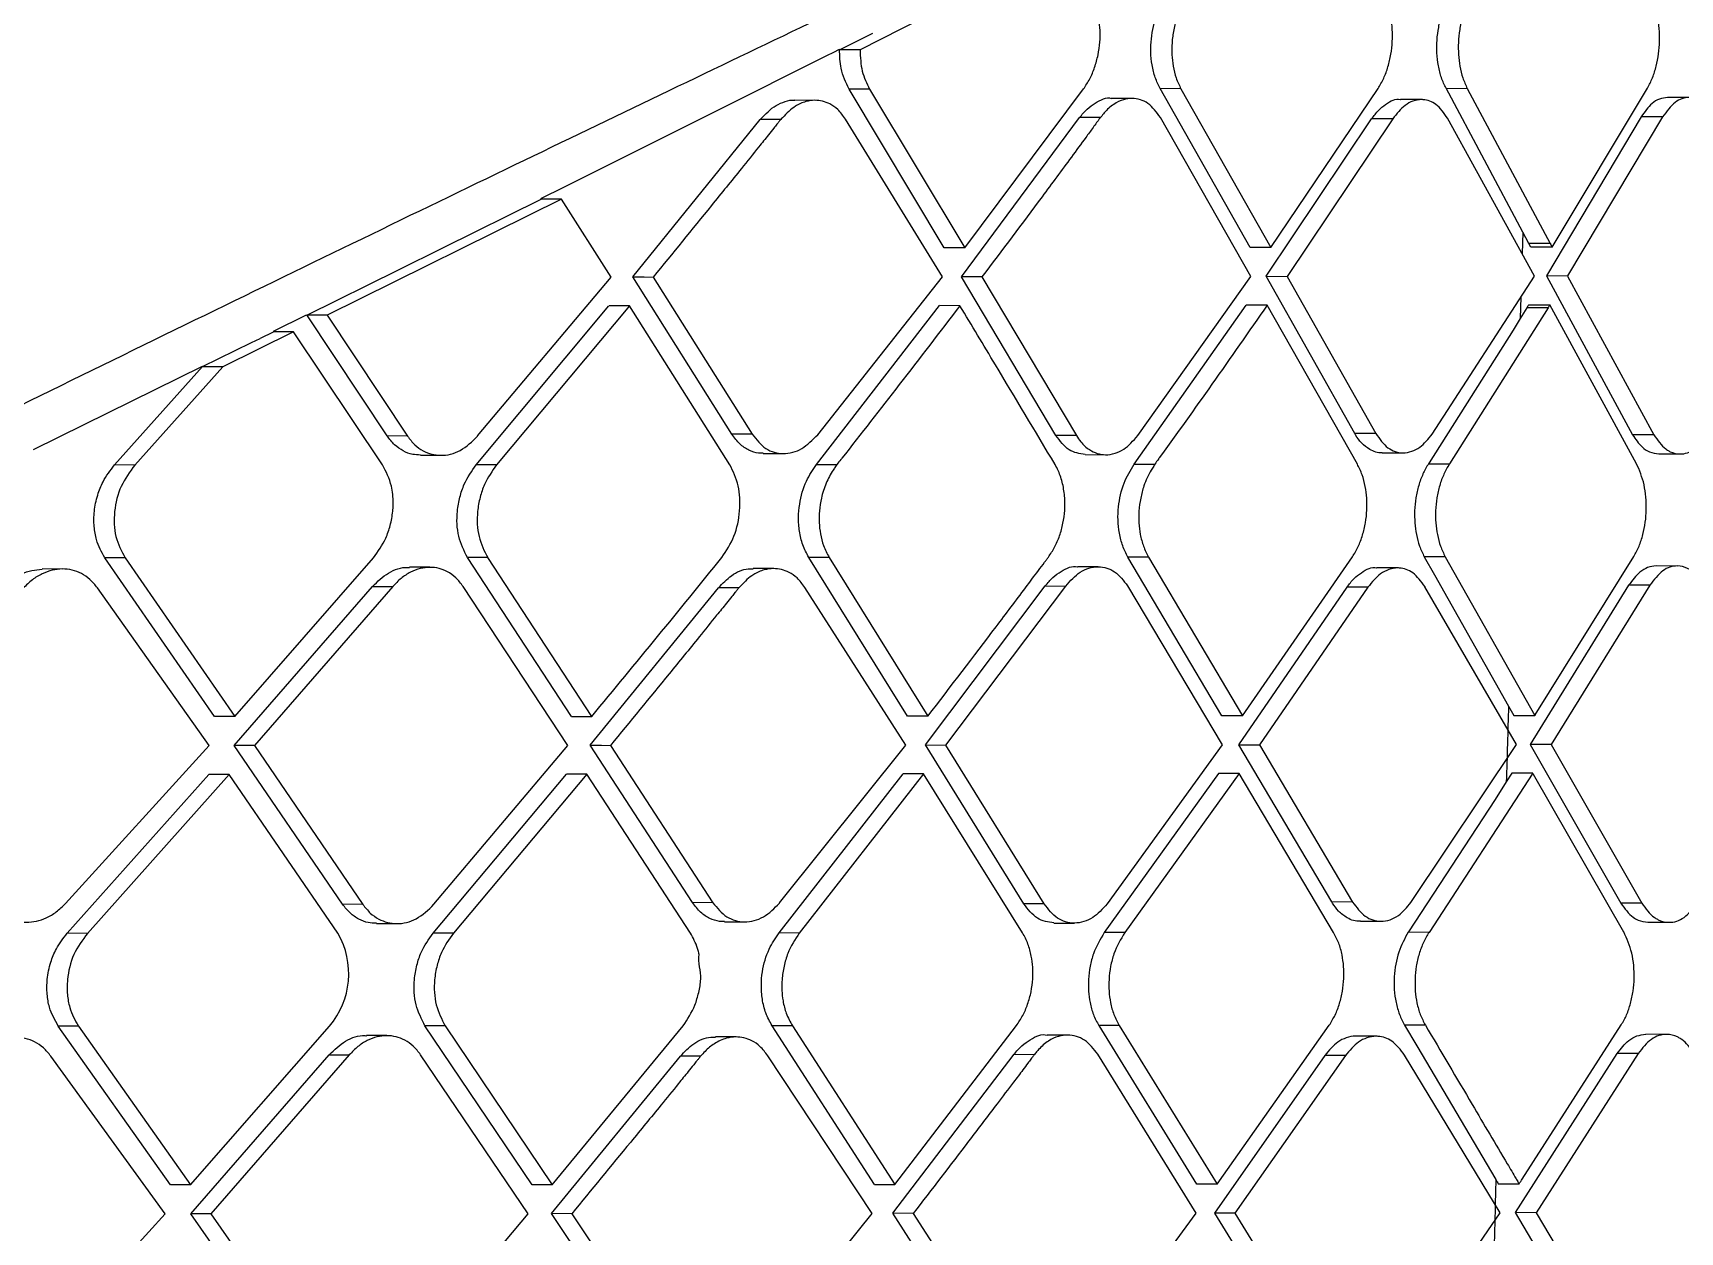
# Model space of a CAD drawing. Extents: x 525 to 609, y 649 to 778.
# Drawn here: x 536.858 to 538.113, y 721.692 to 722.606 of the extents above; entities that cross this region are included whole.
import ezdxf

# ---------------------------------------------------------------- set-up
doc = ezdxf.new("R2010")
doc.units = 0
doc.header["$MEASUREMENT"] = 0
doc.layers.add('1', color=4, linetype='Continuous')

# ---------------------------------------------------------------- blocks, each defined once
blk = doc.blocks.new('JETSETTER')
at = {"layer": '1', "color": 3, "linetype": 'Continuous', "lineweight": 25}
for p, q in [((12.5155, 53.5473), (12.3611, 53.4688)), ((12.3455, 53.4689), (12.3707, 53.4816)), ((12.2513, 53.422), (12.3358, 53.4645)), ((12.3358, 53.4645), (12.3411, 53.4671)), ((12.3411, 53.4671), (12.3454, 53.4693)), ((12.3611, 53.4688), (12.3455, 53.4688)), ((12.4252, 53.3179), (12.3527, 53.4389)), ((12.3683, 53.4389), (12.3527, 53.4389)), ((12.3683, 53.4389), (12.4408, 53.3178)), ((12.4408, 53.3178), (12.5314, 53.439)), ((12.6582, 53.3182), (12.5898, 53.4392)), ((12.6056, 53.4391), (12.5898, 53.4392)), ((12.6056, 53.4391), (12.674, 53.3181)), ((12.674, 53.3181), (12.7558, 53.4393)), ((12.8662, 53.3298), (12.8076, 53.4395)), ((12.8076, 53.4395), (12.8237, 53.4394)), ((12.8237, 53.4394), (12.8869, 53.3212)), ((12.8884, 53.3184), (12.9611, 53.4397)), ((12.3269, 53.4303), (12.3113, 53.4304)), ((12.5683, 53.4317), (12.5525, 53.4318)), ((12.789, 53.4309), (12.7729, 53.4309)), ((12.9928, 53.4324), (12.9764, 53.4324)), ((12.1358, 53.3643), (12.2513, 53.4221)), ((12.1879, 53.2957), (12.285, 53.4157)), ((12.3006, 53.4157), (12.285, 53.4157)), ((12.424, 53.2958), (12.3499, 53.416)), ((12.4383, 53.2959), (12.5283, 53.4171)), ((12.5441, 53.4171), (12.5283, 53.4171)), ((12.6588, 53.2961), (12.5899, 53.4171)), ((12.6706, 53.2962), (12.7509, 53.4162)), ((12.767, 53.4162), (12.6865, 53.2961)), ((12.767, 53.4162), (12.7509, 53.4162)), ((12.8749, 53.2964), (12.8088, 53.4166)), ((12.9563, 53.4178), (12.884, 53.2965)), ((12.9726, 53.4177), (12.9002, 53.2965)), ((12.9726, 53.4177), (12.9563, 53.4178)), ((12.1179, 53.3554), (12.1358, 53.3644)), ((12.1335, 53.355), (11.9551, 53.2666)), ((12.0431, 53.3178), (12.118, 53.355)), ((12.1335, 53.355), (12.118, 53.3551)), ((12.1714, 53.2956), (12.1335, 53.355)), ((12.8662, 53.3298), (12.8656, 53.3133)), ((12.8707, 53.3212), (12.8662, 53.3298)), ((12.0093, 53.3011), (12.0431, 53.3178)), ((12.4408, 53.3178), (12.4252, 53.3179)), ((12.674, 53.3181), (12.6582, 53.3182)), ((12.8869, 53.3212), (12.8707, 53.3212)), ((12.8722, 53.3185), (12.8707, 53.3212)), ((11.9396, 53.2666), (12.0093, 53.3011)), ((12.0697, 53.1745), (12.1714, 53.2956)), ((12.2634, 53.1758), (12.1879, 53.2957)), ((12.2035, 53.2956), (12.2789, 53.1758)), ((12.3288, 53.1755), (12.424, 53.2958)), ((12.5103, 53.1749), (12.4383, 53.2959)), ((12.454, 53.2958), (12.4383, 53.2959)), ((12.454, 53.2958), (12.526, 53.1748)), ((12.5727, 53.1749), (12.6588, 53.2961)), ((12.7381, 53.1763), (12.6706, 53.2962)), ((12.6706, 53.2962), (12.6865, 53.2961)), ((12.6865, 53.2961), (12.7541, 53.1763)), ((12.797, 53.176), (12.8749, 53.2964)), ((12.884, 53.2965), (12.9497, 53.1755)), ((12.9002, 53.2964), (12.884, 53.2965)), ((12.9002, 53.2964), (12.9659, 53.1754)), ((12.8646, 53.2805), (12.8641, 53.264)), ((12.8706, 53.2745), (12.8867, 53.2744)), ((12.9527, 53.1534), (12.8867, 53.2744)), ((11.9141, 53.2544), (11.9394, 53.2669)), ((12.0008, 53.1745), (11.9395, 53.2668)), ((11.9551, 53.2666), (11.9397, 53.2666)), ((11.9551, 53.2666), (12.0163, 53.1744)), ((12.0687, 53.1525), (12.1698, 53.2737)), ((12.1853, 53.2736), (12.0841, 53.1525)), ((12.1853, 53.2736), (12.1699, 53.2737)), ((12.2619, 53.1526), (12.1853, 53.2736)), ((12.3279, 53.1527), (12.4216, 53.2739)), ((12.4372, 53.2738), (12.4216, 53.2739)), ((12.5699, 53.1529), (12.6554, 53.2742)), ((12.6713, 53.2741), (12.6554, 53.2742)), ((12.74, 53.1531), (12.6713, 53.2741)), ((12.8853, 53.2721), (12.8101, 53.1532)), ((12.8641, 53.264), (12.8586, 53.2551)), ((12.8691, 53.2722), (12.8641, 53.264)), ((12.8853, 53.2721), (12.8691, 53.2722)), ((11.9295, 53.254), (11.8755, 53.2273)), ((11.9042, 53.2491), (11.9141, 53.254)), ((11.9295, 53.254), (11.9141, 53.254)), ((11.9973, 53.1524), (11.9295, 53.2539)), ((12.8586, 53.2551), (12.7947, 53.1541)), ((11.8602, 53.2274), (11.8973, 53.2457)), ((11.8973, 53.2457), (11.9039, 53.2489)), ((11.7699, 53.1832), (11.8601, 53.2278)), ((11.793, 53.1524), (11.8602, 53.2275)), ((11.8755, 53.2273), (11.8085, 53.1523)), ((11.8755, 53.2273), (11.8601, 53.2273)), ((11.7312, 53.1641), (11.7699, 53.1833)), ((12.0163, 53.1744), (12.0008, 53.1745)), ((12.2789, 53.1758), (12.2634, 53.1758)), ((12.526, 53.1748), (12.5103, 53.1749)), ((12.7541, 53.1763), (12.7381, 53.1763)), ((12.9659, 53.1754), (12.9497, 53.1755)), ((12.759, 53.1617), (12.7749, 53.1617)), ((11.8085, 53.1523), (11.793, 53.1524)), ((12.0262, 53.1598), (12.0415, 53.1598)), ((12.0841, 53.1525), (12.0687, 53.1525)), ((12.2873, 53.1612), (12.3027, 53.1611)), ((12.3279, 53.1527), (12.3434, 53.1527)), ((12.5326, 53.1603), (12.5483, 53.1602)), ((12.5699, 53.1529), (12.5856, 53.1529)), ((12.7947, 53.1541), (12.7941, 53.1532)), ((12.7941, 53.1532), (12.8101, 53.1532)), ((12.9696, 53.1609), (12.9858, 53.1608)), ((11.8691, 52.9606), (11.7857, 53.0817)), ((11.8011, 53.0816), (11.7857, 53.0817)), ((11.8011, 53.0816), (11.8846, 52.9606)), ((11.8846, 52.9606), (11.9903, 53.0817)), ((12.0334, 53.0744), (12.0179, 53.0744)), ((12.1412, 52.9608), (12.0619, 53.0818)), ((12.0774, 53.0818), (12.0619, 53.0818)), ((12.1566, 52.9607), (12.0774, 53.0818)), ((12.2954, 53.0734), (12.2797, 53.0735)), ((12.3973, 52.961), (12.322, 53.082)), ((12.3375, 53.082), (12.322, 53.082)), ((12.3375, 53.082), (12.4128, 52.9609)), ((12.5425, 53.0748), (12.5269, 53.0748)), ((12.6368, 52.9612), (12.5652, 53.0822)), ((12.5809, 53.0822), (12.5652, 53.0822)), ((12.5809, 53.0822), (12.6525, 52.9612)), ((12.6525, 52.9612), (12.7362, 53.0824)), ((12.7708, 53.0739), (12.7549, 53.074)), ((12.791, 53.0825), (12.7987, 53.0688)), ((12.8069, 53.0825), (12.791, 53.0825)), ((12.8069, 53.0825), (12.8752, 52.9615)), ((12.8755, 52.9619), (12.9506, 53.0827)), ((12.9839, 53.0754), (12.9677, 53.0755)), ((11.7535, 53.0731), (11.738, 53.0732)), ((12.7987, 53.0688), (12.8552, 52.9687)), ((11.8651, 52.9386), (11.78, 53.0588)), ((11.8842, 52.9386), (11.9896, 53.0598)), ((12.005, 53.0597), (11.8997, 52.9386)), ((11.9896, 53.0598), (12.005, 53.0597)), ((12.1384, 52.9387), (12.0587, 53.0598)), ((12.1555, 52.9388), (12.2532, 53.0588)), ((12.2687, 53.0588), (12.2532, 53.0588)), ((12.3959, 52.9389), (12.319, 53.0591)), ((12.4109, 52.939), (12.5022, 53.0602)), ((12.4265, 52.9389), (12.5178, 53.0601)), ((12.5021, 53.0602), (12.5177, 53.0601)), ((12.5649, 53.0602), (12.637, 52.9392)), ((12.6498, 52.9392), (12.7322, 53.0593)), ((12.748, 53.0593), (12.6655, 52.9392)), ((12.748, 53.0593), (12.7322, 53.0593)), ((12.8612, 52.9394), (12.7915, 53.0596)), ((12.9467, 53.0608), (12.8716, 52.9395)), ((12.9629, 53.0607), (12.8876, 52.9395)), ((12.9629, 53.0607), (12.9467, 53.0608)), ((11.8846, 52.9606), (11.8691, 52.9606)), ((12.1412, 52.9608), (12.1567, 52.9607)), ((12.6525, 52.9612), (12.6368, 52.9612)), ((12.8552, 52.9687), (12.8592, 52.9615)), ((12.8592, 52.9615), (12.8752, 52.9615)), ((11.7557, 52.8183), (11.8651, 52.9386)), ((11.9668, 52.8176), (11.8842, 52.9386)), ((11.8997, 52.9386), (11.8842, 52.9386)), ((11.8997, 52.9386), (11.9823, 52.8175)), ((12.0364, 52.8176), (12.1384, 52.9387)), ((12.2334, 52.8189), (12.1555, 52.9388)), ((12.171, 52.9387), (12.2489, 52.8188)), ((12.2997, 52.8186), (12.3959, 52.9389)), ((12.4858, 52.8179), (12.4109, 52.939)), ((12.4109, 52.939), (12.4265, 52.9389)), ((12.5014, 52.8179), (12.4265, 52.9389)), ((12.637, 52.9392), (12.5493, 52.8179)), ((12.7206, 52.8194), (12.6498, 52.9392)), ((12.6498, 52.9392), (12.6655, 52.9392)), ((12.6655, 52.9392), (12.7363, 52.8193)), ((12.7808, 52.819), (12.8612, 52.9394)), ((12.8716, 52.9395), (12.9407, 52.8185)), ((12.8876, 52.9395), (12.8717, 52.9395)), ((12.8876, 52.9395), (12.9567, 52.8185)), ((11.757, 52.7955), (11.8648, 52.9166)), ((11.8803, 52.9166), (11.7724, 52.7954)), ((11.8803, 52.9166), (11.8648, 52.9166)), ((11.9633, 52.7955), (11.8803, 52.9166)), ((12.0358, 52.7956), (12.1373, 52.9168)), ((12.1528, 52.9167), (12.0512, 52.7956)), ((12.1528, 52.9167), (12.1374, 52.9168)), ((12.2318, 52.7957), (12.1528, 52.9167)), ((12.2994, 52.7958), (12.394, 52.917)), ((12.4095, 52.9169), (12.3148, 52.7957)), ((12.4095, 52.9169), (12.394, 52.917)), ((12.4848, 52.7959), (12.4095, 52.9169)), ((12.6343, 52.9172), (12.5472, 52.796)), ((12.65, 52.9172), (12.5628, 52.796)), ((12.65, 52.9172), (12.6343, 52.9172)), ((12.7219, 52.7961), (12.65, 52.9172)), ((12.8737, 52.9175), (12.7946, 52.7962)), ((12.8535, 52.911), (12.8449, 52.8974)), ((12.8577, 52.9175), (12.8535, 52.911)), ((12.8737, 52.9175), (12.8577, 52.9175)), ((12.943, 52.7964), (12.8742, 52.9166)), ((12.8449, 52.8974), (12.779, 52.7965)), ((11.9822, 52.8175), (11.9668, 52.8176)), ((12.2489, 52.8188), (12.2334, 52.8189)), ((12.5014, 52.8179), (12.4858, 52.8179)), ((12.7363, 52.8193), (12.7206, 52.8194)), ((12.9567, 52.8185), (12.9407, 52.8185)), ((11.9926, 52.8029), (12.008, 52.8029)), ((12.2579, 52.8043), (12.2732, 52.8042)), ((12.5088, 52.8033), (12.5244, 52.8033)), ((12.7423, 52.8048), (12.758, 52.8047)), ((12.9614, 52.8039), (12.9775, 52.8039)), ((11.7724, 52.7954), (11.757, 52.7955)), ((12.0512, 52.7956), (12.0358, 52.7956)), ((12.3148, 52.7957), (12.2994, 52.7958)), ((12.5628, 52.796), (12.5472, 52.796)), ((12.7946, 52.7962), (12.7788, 52.7963)), ((11.8356, 52.6037), (11.7502, 52.7248)), ((11.7656, 52.7247), (11.7502, 52.7248)), ((11.7656, 52.7247), (11.851, 52.6037)), ((11.851, 52.6037), (11.9569, 52.7248)), ((12.1112, 52.6039), (12.0296, 52.7249)), ((12.045, 52.7249), (12.0297, 52.7249)), ((12.045, 52.7249), (12.1266, 52.6038)), ((12.1266, 52.6038), (12.2262, 52.725)), ((12.372, 52.604), (12.294, 52.7251)), ((12.3095, 52.725), (12.2941, 52.7251)), ((12.3095, 52.725), (12.3875, 52.604)), ((12.3875, 52.604), (12.4802, 52.7252)), ((12.543, 52.7253), (12.6175, 52.6043)), ((12.5585, 52.7253), (12.543, 52.7253)), ((12.5585, 52.7253), (12.6332, 52.6042)), ((12.6332, 52.6042), (12.7186, 52.7254)), ((12.7759, 52.7256), (12.7853, 52.7098)), ((12.7918, 52.7255), (12.776, 52.7256)), ((12.8655, 52.608), (12.9411, 52.7257)), ((12.0006, 52.7175), (11.9851, 52.7175)), ((12.2666, 52.7165), (12.251, 52.7165)), ((12.5192, 52.7179), (12.5037, 52.7179)), ((12.7543, 52.717), (12.7386, 52.717)), ((12.7853, 52.7098), (12.8455, 52.6078)), ((12.9757, 52.7184), (12.9598, 52.7185)), ((11.8316, 52.5817), (11.7445, 52.7019)), ((11.8511, 52.5817), (11.9565, 52.7029)), ((11.9719, 52.7028), (11.8665, 52.5817)), ((11.9565, 52.7029), (11.9719, 52.7028)), ((12.1083, 52.5818), (12.0263, 52.7029)), ((12.126, 52.5819), (12.2242, 52.7019)), ((12.2396, 52.7018), (12.2242, 52.7019)), ((12.3703, 52.582), (12.2908, 52.7022)), ((12.3861, 52.5821), (12.4784, 52.7033)), ((12.4784, 52.7033), (12.494, 52.7032)), ((12.6173, 52.5822), (12.5423, 52.7033)), ((12.7152, 52.7024), (12.6311, 52.5823)), ((12.7309, 52.7023), (12.6467, 52.5822)), ((12.7309, 52.7023), (12.7152, 52.7024)), ((12.8488, 52.5825), (12.776, 52.7027)), ((12.8604, 52.5826), (12.938, 52.7038)), ((12.9539, 52.7038), (12.8763, 52.5825)), ((12.9539, 52.7038), (12.938, 52.7038)), ((11.851, 52.6037), (11.8356, 52.6037)), ((12.1266, 52.6038), (12.1112, 52.6039)), ((12.372, 52.604), (12.3875, 52.604)), ((12.6332, 52.6042), (12.6176, 52.6043)), ((12.8474, 52.6045), (12.8633, 52.6045)), ((11.7223, 52.4614), (11.8316, 52.5817)), ((11.9358, 52.4607), (11.8511, 52.5817)), ((11.8665, 52.5817), (11.8511, 52.5817)), ((11.8665, 52.5817), (11.9512, 52.4606)), ((12.0061, 52.4606), (12.1083, 52.5818)), ((12.2063, 52.462), (12.126, 52.5819)), ((12.1414, 52.5818), (12.126, 52.5819)), ((12.1414, 52.5818), (12.2217, 52.4619)), ((12.2734, 52.4616), (12.3703, 52.582)), ((12.4637, 52.461), (12.3861, 52.5821)), ((12.4016, 52.582), (12.3861, 52.5821)), ((12.4016, 52.582), (12.4792, 52.461)), ((12.5283, 52.461), (12.6173, 52.5822)), ((12.6311, 52.5823), (12.7048, 52.4624)), ((12.6467, 52.5822), (12.6311, 52.5823)), ((12.6467, 52.5822), (12.7205, 52.4624)), ((12.7664, 52.4621), (12.8488, 52.5825)), ((12.9325, 52.4615), (12.8604, 52.5826)), ((12.8763, 52.5825), (12.8605, 52.5826)), ((12.8763, 52.5825), (12.9484, 52.4615))]:
    blk.add_line(p, q, dxfattribs=at)
at = {"layer": '1', "color": 3, "linetype": 'Continuous', "lineweight": 25, "flags": 128}
for points in [[(12.8884, 53.3184), (12.8793, 53.3185), (12.8722, 53.3185)], [(12.188, 53.2957), (12.1966, 53.2957), (12.2035, 53.2956)], [(12.4128, 52.9609), (12.4041, 52.9609), (12.3973, 52.961)], [(12.1556, 52.9388), (12.1642, 52.9388), (12.171, 52.9387)]]:
    blk.add_lwpolyline(points, dxfattribs=at)
at = {"layer": '1', "color": 3, "linetype": 'Continuous', "lineweight": 25}
blk.add_arc((11.9098, 52.7647), 0.0617, 319.6892, 29.9696, dxfattribs=at)
for points, knots in [([(8.7458, 53.0655), (8.8804, 53.1148), (9.1501, 53.2135), (9.5558, 53.3555), (9.961, 53.4937), (10.3643, 53.6261), (10.7637, 53.7527), (11.1235, 53.8628), (11.4397, 53.9574), (11.7112, 54.0375), (11.9648, 54.1112), (12.1954, 54.1792), (12.4028, 54.2397), (12.5877, 54.2928), (12.7543, 54.3394), (12.8525, 54.3665), (12.9016, 54.3801)], [0, 0, 0, 0, 0.082589, 0.165416, 0.24837, 0.331192, 0.414034, 0.497446, 0.56062, 0.623394, 0.686188, 0.749611, 0.812567, 0.875073, 0.937549, 1, 1, 1, 1]), ([(8.757, 53.0333), (8.8899, 53.0789), (9.1561, 53.1703), (9.5574, 53.2987), (9.9586, 53.4226), (10.3583, 53.5407), (10.7546, 53.6541), (11.1123, 53.754), (11.4275, 53.8421), (11.699, 53.9189), (11.9532, 53.9924), (12.1846, 54.0628), (12.3917, 54.1285), (12.5752, 54.1885), (12.739, 54.2443), (12.8355, 54.2771), (12.8837, 54.2934)], [0, 0, 0, 0, 0.082411, 0.164951, 0.247638, 0.330248, 0.412935, 0.496232, 0.559503, 0.622548, 0.685579, 0.749219, 0.81255, 0.875197, 0.937632, 1, 1, 1, 1]), ([(9.0568, 52.6339), (9.1761, 52.6852), (9.4209, 52.7904), (9.7859, 52.94), (10.157, 53.0879), (10.5219, 53.2284), (10.8796, 53.3624), (11.1598, 53.4653), (11.3681, 53.5411), (11.5119, 53.5928), (11.6525, 53.643), (11.7882, 53.6911), (11.9169, 53.7378), (12.0405, 53.7819), (12.1581, 53.8227), (12.2687, 53.8618), (12.3664, 53.8972), (12.4518, 53.9282), (12.5324, 53.9567), (12.6083, 53.9834), (12.6884, 54.0126), (12.764, 54.0436), (12.8142, 54.0599), (12.837, 54.0673)], [0, 0, 0, 0, 0.082249, 0.168725, 0.250938, 0.337838, 0.421226, 0.501438, 0.538138, 0.573957, 0.608923, 0.645818, 0.681064, 0.714276, 0.751294, 0.786327, 0.81865, 0.848238, 0.87506, 0.90615, 0.934321, 0.970126, 1, 1, 1, 1]), ([(12.837, 54.0668), (12.7887, 54.0487), (12.6922, 54.0125), (12.5306, 53.9518), (12.3535, 53.8843), (12.1582, 53.8101), (11.9429, 53.7326), (11.7098, 53.6467), (11.4634, 53.5603), (11.158, 53.4492), (10.7896, 53.3139), (10.3604, 53.1513), (9.9278, 52.9814), (9.4946, 52.805), (9.2067, 52.6813), (9.0628, 52.6195)], [0, 0, 0, 0, 0.062561, 0.125095, 0.187382, 0.249789, 0.312754, 0.37631, 0.439125, 0.501607, 0.601699, 0.701611, 0.80118, 0.900668, 1, 1, 1, 1]), ([(9.9738, 52.2694), (10.1133, 52.3497), (10.393, 52.5107), (10.8101, 52.7352), (11.2181, 52.9472), (11.569, 53.1231), (11.8616, 53.2667), (12.0982, 53.3814), (12.3209, 53.4883), (12.5274, 53.5873), (12.7184, 53.6789), (12.8269, 53.7319), (12.881, 53.7583)], [0, 0, 0, 0, 0.128088, 0.256805, 0.38361, 0.50883, 0.593008, 0.67492, 0.754537, 0.836903, 0.918629, 1, 1, 1, 1]), ([(12.5314, 53.439), (12.533, 53.4415), (12.5363, 53.4464), (12.54, 53.4553), (12.5426, 53.4649), (12.5444, 53.4774), (12.5438, 53.49), (12.541, 53.5017), (12.5383, 53.507), (12.537, 53.5097)], [0, 0, 0, 0, 0.124948, 0.249801, 0.374849, 0.500387, 0.726801, 0.857618, 1, 1, 1, 1]), ([(12.5898, 53.4392), (12.5884, 53.4419), (12.5858, 53.4473), (12.5834, 53.457), (12.5824, 53.4671), (12.583, 53.4801), (12.5865, 53.4958), (12.5922, 53.5053), (12.5949, 53.5099)], [0, 0, 0, 0, 0.142921, 0.280391, 0.412564, 0.539645, 0.778342, 1, 1, 1, 1]), ([(12.6107, 53.5098), (12.6092, 53.5074), (12.6061, 53.5025), (12.6025, 53.4937), (12.5999, 53.4841), (12.5982, 53.4713), (12.5989, 53.4586), (12.6017, 53.447), (12.6043, 53.4418), (12.6056, 53.4391)], [0, 0, 0, 0, 0.123469, 0.247794, 0.373358, 0.500526, 0.731302, 0.860963, 1, 1, 1, 1]), ([(12.7558, 53.4393), (12.7573, 53.4418), (12.7602, 53.4468), (12.7635, 53.4558), (12.7657, 53.4653), (12.7671, 53.478), (12.7664, 53.4907), (12.7635, 53.5023), (12.7611, 53.5074), (12.7599, 53.51)], [0, 0, 0, 0, 0.128233, 0.254118, 0.378111, 0.500843, 0.733687, 0.862658, 1, 1, 1, 1]), ([(12.8076, 53.4395), (12.8063, 53.4421), (12.8039, 53.4472), (12.8016, 53.4565), (12.8005, 53.4663), (12.8005, 53.4762), (12.8018, 53.4859), (12.8047, 53.4981), (12.8085, 53.5054), (12.811, 53.5102)], [0, 0, 0, 0, 0.136446, 0.268838, 0.397511, 0.522918, 0.645482, 0.765693, 1, 1, 1, 1]), ([(12.8272, 53.5101), (12.8258, 53.5077), (12.823, 53.5027), (12.8199, 53.4938), (12.8178, 53.4843), (12.8165, 53.4714), (12.8173, 53.4586), (12.8202, 53.447), (12.8225, 53.442), (12.8237, 53.4394)], [0, 0, 0, 0, 0.127162, 0.252677, 0.3771, 0.50105, 0.736254, 0.864543, 1, 1, 1, 1]), ([(12.9611, 53.4397), (12.9624, 53.4422), (12.965, 53.4472), (12.9678, 53.4562), (12.9697, 53.4656), (12.9704, 53.4753), (12.9702, 53.4851), (12.9685, 53.4978), (12.9653, 53.5053), (12.9633, 53.5104)], [0, 0, 0, 0, 0.130658, 0.257148, 0.380062, 0.500234, 0.622998, 0.748887, 1, 1, 1, 1]), ([(12.3527, 53.4389), (12.3503, 53.4439), (12.346, 53.4528), (12.3456, 53.4642), (12.3455, 53.4691)], [0, 0, 0, 0, 0.562085, 1, 1, 1, 1]), ([(12.3611, 53.4688), (12.3613, 53.4632), (12.3619, 53.4519), (12.3661, 53.4432), (12.3683, 53.4389)], [0, 0, 0, 0, 0.498892, 1, 1, 1, 1]), ([(12.2851, 53.4157), (12.289, 53.4198), (12.2949, 53.426), (12.304, 53.4294), (12.309, 53.4309), (12.3113, 53.4303), (12.3113, 53.4303)], [0, 0, 0, 0, 0.482292, 0.73479, 0.994602, 1, 1, 1, 1]), ([(12.3499, 53.416), (12.3481, 53.4186), (12.3446, 53.4234), (12.3368, 53.4288), (12.3284, 53.4309), (12.3194, 53.4296), (12.3106, 53.4257), (12.3049, 53.4202), (12.301, 53.4161), (12.3006, 53.4157)], [0, 0, 0, 0, 0.153991, 0.284163, 0.503237, 0.629071, 0.773865, 0.974211, 1, 1, 1, 1]), ([(12.5283, 53.4171), (12.5302, 53.4194), (12.5339, 53.424), (12.542, 53.4296), (12.5489, 53.433), (12.5525, 53.4318), (12.5525, 53.4318)], [0, 0, 0, 0, 0.260217, 0.513609, 0.999682, 1, 1, 1, 1]), ([(12.5899, 53.4171), (12.587, 53.4212), (12.5811, 53.4293), (12.5704, 53.4323), (12.5615, 53.4311), (12.5541, 53.4275), (12.5484, 53.4225), (12.5454, 53.4185), (12.5442, 53.4172), (12.5441, 53.4171)], [0, 0, 0, 0, 0.250068, 0.49867, 0.628275, 0.775263, 0.932799, 0.991476, 1, 1, 1, 1]), ([(12.7509, 53.4162), (12.7526, 53.4185), (12.7559, 53.423), (12.7633, 53.4287), (12.7692, 53.4321), (12.7728, 53.4309), (12.7729, 53.4308)], [0, 0, 0, 0, 0.253342, 0.503075, 0.991735, 1, 1, 1, 1]), ([(12.8088, 53.4166), (12.806, 53.4206), (12.8007, 53.4282), (12.7931, 53.4307), (12.7872, 53.4309), (12.7825, 53.4301), (12.7748, 53.4261), (12.77, 53.42), (12.767, 53.4162)], [0, 0, 0, 0, 0.24865, 0.473586, 0.499386, 0.642189, 0.773279, 1, 1, 1, 1]), ([(12.9764, 53.4324), (12.9743, 53.4322), (12.9703, 53.4317), (12.9632, 53.4275), (12.9589, 53.4215), (12.9563, 53.4178)], [0, 0, 0, 0, 0.295579, 0.561101, 1, 1, 1, 1]), ([(13.0119, 53.4178), (13.0091, 53.4219), (13.0061, 53.4266), (13.0018, 53.4296), (12.9984, 53.4316), (12.9917, 53.4332), (12.9818, 53.4302), (12.9757, 53.4218), (12.9726, 53.4177)], [0, 0, 0, 0, 0.248871, 0.276964, 0.328412, 0.501053, 0.752291, 1, 1, 1, 1]), ([(12.3006, 53.4157), (12.3001, 53.415), (12.2991, 53.4138), (12.2974, 53.4116), (12.2948, 53.4084), (12.2902, 53.4026), (12.282, 53.3924), (12.2675, 53.3744), (12.2408, 53.3414), (12.2183, 53.3138), (12.2035, 53.2956)], [0, 0, 0, 0, 0.01705, 0.03041, 0.054399, 0.097302, 0.174037, 0.310539, 0.546086, 1, 1, 1, 1]), ([(12.5441, 53.4171), (12.544, 53.417), (12.5438, 53.4168), (12.5437, 53.4166), (12.5435, 53.4163), (12.5434, 53.4162), (12.5432, 53.4158), (12.5425, 53.4149), (12.5409, 53.4127), (12.5377, 53.4083), (12.5313, 53.3996), (12.5184, 53.382), (12.4922, 53.3466), (12.4693, 53.3162), (12.454, 53.2959)], [0, 0, 0, 0, 0.001861, 0.003748, 0.006651, 0.007669, 0.007786, 0.015486, 0.030912, 0.061775, 0.123574, 0.247491, 0.496607, 1, 1, 1, 1]), ([(12.8869, 53.3212), (12.8872, 53.3207), (12.8877, 53.3197), (12.8882, 53.3188), (12.8884, 53.3184)], [0, 0, 0, 0, 0.560197, 1, 1, 1, 1]), ([(12.8705, 53.2745), (12.8703, 53.274), (12.8698, 53.2733), (12.8693, 53.2725), (12.8691, 53.2722)], [0, 0, 0, 0, 0.5599875, 1, 1, 1, 1]), ([(12.8867, 53.2744), (12.8865, 53.274), (12.886, 53.2732), (12.8855, 53.2725), (12.8853, 53.2721)], [0, 0, 0, 0, 0.559965, 1, 1, 1, 1]), ([(12.4372, 53.2738), (12.4219, 53.2538), (12.3922, 53.215), (12.3616, 53.176), (12.3468, 53.1569), (12.3465, 53.1566), (12.3455, 53.1553), (12.3444, 53.1541), (12.3435, 53.1528), (12.3434, 53.1527), (12.3434, 53.1527), (12.3434, 53.1527)], [0, 0, 0, 0, 0.496618, 0.959959, 0.966006, 0.968104, 0.968333, 0.997852, 0.999377, 0.999933, 1, 1, 1, 1]), ([(12.5097, 53.1528), (12.4945, 53.1781), (12.4704, 53.2185), (12.4462, 53.2588), (12.4372, 53.2738)], [0, 0, 0, 0, 0.628049, 1, 1, 1, 1]), ([(12.6713, 53.2741), (12.6573, 53.2541), (12.6303, 53.2154), (12.6025, 53.1762), (12.5887, 53.1572), (12.5885, 53.1569), (12.5884, 53.1568), (12.5875, 53.1555), (12.5866, 53.1543), (12.5857, 53.153), (12.5856, 53.1529), (12.5856, 53.1529), (12.5856, 53.1529)], [0, 0, 0, 0, 0.496562, 0.960002, 0.96604, 0.967653, 0.968244, 0.968327, 0.997873, 0.999397, 0.999935, 1, 1, 1, 1]), ([(12.0262, 53.16), (12.0242, 53.1601), (12.0196, 53.1602), (12.0129, 53.1629), (12.0062, 53.1675), (12.0026, 53.1721), (12.0008, 53.1745)], [0, 0, 0, 0, 0.200998, 0.460539, 0.726828, 1, 1, 1, 1]), ([(12.0163, 53.1744), (12.0181, 53.1721), (12.0215, 53.1675), (12.0299, 53.1617), (12.0417, 53.1586), (12.0569, 53.1621), (12.0655, 53.1703), (12.0697, 53.1744)], [0, 0, 0, 0, 0.136365, 0.265405, 0.500806, 0.750565, 1, 1, 1, 1]), ([(12.2873, 53.1614), (12.2861, 53.1614), (12.2824, 53.1612), (12.2762, 53.1635), (12.2691, 53.168), (12.2653, 53.1732), (12.2634, 53.1758)], [0, 0, 0, 0, 0.127002, 0.400723, 0.69172, 1, 1, 1, 1]), ([(12.2789, 53.1758), (12.2821, 53.1717), (12.2887, 53.1636), (12.3003, 53.1605), (12.3097, 53.1618), (12.319, 53.1654), (12.3249, 53.1715), (12.3288, 53.1755)], [0, 0, 0, 0, 0.249567, 0.499452, 0.630955, 0.758319, 1, 1, 1, 1]), ([(12.5326, 53.1603), (12.5283, 53.161), (12.5198, 53.1623), (12.5135, 53.1707), (12.5103, 53.1749)], [0, 0, 0, 0, 0.498343, 1, 1, 1, 1]), ([(12.526, 53.1748), (12.527, 53.1732), (12.5299, 53.1688), (12.537, 53.1625), (12.5462, 53.1595), (12.5552, 53.1609), (12.5639, 53.1648), (12.5692, 53.1709), (12.5727, 53.1749)], [0, 0, 0, 0, 0.091983, 0.250211, 0.499726, 0.637346, 0.766682, 1, 1, 1, 1]), ([(12.759, 53.1617), (12.7589, 53.1617), (12.7556, 53.1612), (12.75, 53.1635), (12.7433, 53.1686), (12.7398, 53.1733), (12.7383, 53.176), (12.7381, 53.1763)], [0, 0, 0, 0, 0.006861, 0.407972, 0.707496, 0.965194, 1, 1, 1, 1]), ([(12.7541, 53.1763), (12.757, 53.1722), (12.7628, 53.1641), (12.773, 53.161), (12.7813, 53.1624), (12.7892, 53.1663), (12.794, 53.1722), (12.797, 53.176)], [0, 0, 0, 0, 0.24868, 0.498765, 0.643401, 0.775244, 1, 1, 1, 1]), ([(12.9497, 53.1755), (12.952, 53.1721), (12.9558, 53.1663), (12.9628, 53.1618), (12.9672, 53.1612), (12.9696, 53.1609)], [0, 0, 0, 0, 0.406521, 0.680267, 1, 1, 1, 1]), ([(12.9659, 53.1754), (12.9688, 53.1713), (12.972, 53.1666), (12.9765, 53.1635), (12.98, 53.1616), (12.987, 53.16), (12.9972, 53.1631), (13.0033, 53.1714), (13.0064, 53.1755)], [0, 0, 0, 0, 0.249012, 0.280482, 0.333003, 0.500875, 0.751756, 1, 1, 1, 1]), ([(11.7856, 53.0817), (11.7832, 53.0861), (11.7793, 53.0932), (11.7772, 53.1058), (11.7773, 53.1174), (11.7797, 53.129), (11.7846, 53.1414), (11.7899, 53.1483), (11.793, 53.1524)], [0, 0, 0, 0, 0.216165, 0.350233, 0.501063, 0.661209, 0.797867, 1, 1, 1, 1]), ([(11.8085, 53.1523), (11.8047, 53.1472), (11.7971, 53.1368), (11.7922, 53.117), (11.7929, 53.0972), (11.7984, 53.0868), (11.8011, 53.0816)], [0, 0, 0, 0, 0.249886, 0.499983, 0.750165, 1, 1, 1, 1]), ([(11.9903, 53.0817), (11.9938, 53.0865), (11.9991, 53.0939), (12.0034, 53.1065), (12.0048, 53.1143), (12.0053, 53.12), (12.0055, 53.1265), (12.0044, 53.1386), (12, 53.1473), (11.9973, 53.1524)], [0, 0, 0, 0, 0.230958, 0.360891, 0.500013, 0.528961, 0.580392, 0.750367, 1, 1, 1, 1]), ([(12.0619, 53.0818), (12.0594, 53.087), (12.0542, 53.0973), (12.0535, 53.1143), (12.0559, 53.1278), (12.0601, 53.1404), (12.0653, 53.1478), (12.0687, 53.1525)], [0, 0, 0, 0, 0.250585, 0.500815, 0.640336, 0.770165, 1, 1, 1, 1]), ([(12.0841, 53.1525), (12.0808, 53.1477), (12.0755, 53.1403), (12.0713, 53.1276), (12.0689, 53.1142), (12.0696, 53.0972), (12.0748, 53.0869), (12.0774, 53.0818)], [0, 0, 0, 0, 0.230732, 0.360876, 0.500627, 0.750241, 1, 1, 1, 1]), ([(12.2557, 53.0819), (12.2592, 53.0871), (12.266, 53.0975), (12.2702, 53.1175), (12.2693, 53.1372), (12.2644, 53.1475), (12.2619, 53.1526)], [0, 0, 0, 0, 0.249427, 0.499805, 0.749215, 1, 1, 1, 1]), ([(12.322, 53.082), (12.3204, 53.0851), (12.3172, 53.091), (12.3147, 53.1016), (12.3139, 53.1122), (12.3151, 53.1253), (12.3192, 53.1399), (12.3251, 53.1487), (12.3279, 53.1527)], [0, 0, 0, 0, 0.15596, 0.303037, 0.441254, 0.570664, 0.802322, 1, 1, 1, 1]), ([(12.3434, 53.1527), (12.3431, 53.1522), (12.3422, 53.1509), (12.3391, 53.1464), (12.3349, 53.1386), (12.3315, 53.1279), (12.3295, 53.1147), (12.3301, 53.1022), (12.3331, 53.0903), (12.336, 53.0849), (12.3375, 53.082)], [0, 0, 0, 0, 0.025408, 0.07039, 0.219467, 0.371814, 0.495763, 0.723924, 0.851143, 1, 1, 1, 1]), ([(12.5046, 53.0821), (12.5062, 53.0846), (12.5095, 53.0895), (12.5133, 53.0984), (12.5159, 53.1079), (12.5172, 53.1177), (12.5172, 53.1279), (12.5157, 53.1382), (12.5129, 53.1468), (12.5105, 53.1512), (12.5097, 53.1528)], [0, 0, 0, 0, 0.12491, 0.249766, 0.374784, 0.500098, 0.622302, 0.766322, 0.912644, 1, 1, 1, 1]), ([(12.5652, 53.0822), (12.5638, 53.085), (12.561, 53.0904), (12.5585, 53.1002), (12.5574, 53.1103), (12.5579, 53.1233), (12.5614, 53.1389), (12.5671, 53.1484), (12.5699, 53.1529)], [0, 0, 0, 0, 0.143059, 0.28071, 0.413093, 0.540344, 0.779108, 1, 1, 1, 1]), ([(12.5856, 53.1529), (12.5853, 53.1524), (12.5846, 53.1511), (12.5812, 53.146), (12.5775, 53.1379), (12.5747, 53.1271), (12.573, 53.1145), (12.5738, 53.1017), (12.5769, 53.0901), (12.5795, 53.0849), (12.5809, 53.0822)], [0, 0, 0, 0, 0.024719, 0.074711, 0.251024, 0.374302, 0.500839, 0.731246, 0.860893, 1, 1, 1, 1]), ([(12.7362, 53.0824), (12.7378, 53.0849), (12.7408, 53.0899), (12.7441, 53.0988), (12.7464, 53.1083), (12.7477, 53.121), (12.7469, 53.1337), (12.7438, 53.1453), (12.7413, 53.1505), (12.74, 53.1531)], [0, 0, 0, 0, 0.128018, 0.253939, 0.3781, 0.500974, 0.734019, 0.862916, 1, 1, 1, 1]), ([(12.7941, 53.1532), (12.7927, 53.1508), (12.7898, 53.1458), (12.7866, 53.1369), (12.7844, 53.1274), (12.7832, 53.1146), (12.7841, 53.1018), (12.7872, 53.0902), (12.7897, 53.0851), (12.791, 53.0825)], [0, 0, 0, 0, 0.126884, 0.252401, 0.376994, 0.501173, 0.736658, 0.864848, 1, 1, 1, 1]), ([(12.8101, 53.1532), (12.8087, 53.1507), (12.8058, 53.1458), (12.8026, 53.1369), (12.8004, 53.1274), (12.7991, 53.1146), (12.8001, 53.1017), (12.8032, 53.0901), (12.8057, 53.0851), (12.8069, 53.0825)], [0, 0, 0, 0, 0.126863, 0.252375, 0.376973, 0.501139, 0.736683, 0.86488, 1, 1, 1, 1]), ([(12.9506, 53.0827), (12.952, 53.0852), (12.9548, 53.0902), (12.9577, 53.0992), (12.9596, 53.1086), (12.9603, 53.1183), (12.96, 53.128), (12.9582, 53.1408), (12.9549, 53.1484), (12.9527, 53.1534)], [0, 0, 0, 0, 0.13033, 0.256809, 0.379909, 0.500268, 0.623237, 0.749267, 1, 1, 1, 1]), ([(11.9896, 53.0598), (11.9935, 53.0636), (12.0016, 53.0713), (12.0121, 53.0748), (12.0173, 53.0743), (12.0179, 53.0743)], [0, 0, 0, 0, 0.460322, 0.945476, 1, 1, 1, 1]), ([(12.0587, 53.0598), (12.0569, 53.0621), (12.0534, 53.0667), (12.0451, 53.0726), (12.0333, 53.0756), (12.0208, 53.0724), (12.0113, 53.0663), (12.0071, 53.0619), (12.005, 53.0597)], [0, 0, 0, 0, 0.137605, 0.266959, 0.500216, 0.74813, 0.873653, 1, 1, 1, 1]), ([(12.1566, 52.9607), (12.1734, 52.981), (12.2068, 53.0214), (12.2395, 53.0618), (12.2557, 53.0819)], [0, 0, 0, 0, 0.503378, 1, 1, 1, 1]), ([(12.319, 53.0591), (12.3171, 53.0617), (12.3136, 53.0664), (12.3056, 53.0718), (12.2969, 53.074), (12.2877, 53.0727), (12.2788, 53.0688), (12.2729, 53.0633), (12.2692, 53.0592), (12.2687, 53.0588)], [0, 0, 0, 0, 0.15109, 0.280711, 0.502785, 0.628619, 0.773585, 0.973967, 1, 1, 1, 1]), ([(12.4128, 52.9609), (12.4302, 52.9837), (12.4552, 53.0163), (12.483, 53.0533), (12.4953, 53.0697), (12.5006, 53.0768), (12.5031, 53.0802), (12.5041, 53.0815), (12.5046, 53.0821)], [0, 0, 0, 0, 0.562918, 0.808022, 0.915712, 0.967637, 0.983715, 1, 1, 1, 1]), ([(12.5022, 53.0602), (12.5041, 53.0625), (12.5078, 53.0671), (12.5162, 53.0727), (12.5228, 53.076), (12.5269, 53.0748), (12.5269, 53.0748)], [0, 0, 0, 0, 0.261029, 0.514584, 0.998983, 1, 1, 1, 1]), ([(12.5178, 53.0601), (12.5213, 53.0641), (12.5269, 53.0702), (12.5356, 53.0741), (12.5446, 53.0755), (12.5557, 53.0723), (12.5619, 53.0642), (12.5649, 53.0602)], [0, 0, 0, 0, 0.235743, 0.36465, 0.500756, 0.749743, 1, 1, 1, 1]), ([(12.7322, 53.0593), (12.7339, 53.0616), (12.7372, 53.0661), (12.7449, 53.0718), (12.751, 53.0751), (12.7548, 53.0739), (12.7549, 53.0739)], [0, 0, 0, 0, 0.25448, 0.504709, 0.991964, 1, 1, 1, 1]), ([(12.7916, 53.0596), (12.7886, 53.0636), (12.783, 53.0712), (12.7751, 53.0738), (12.769, 53.074), (12.7641, 53.0731), (12.7561, 53.0691), (12.7512, 53.0631), (12.748, 53.0592)], [0, 0, 0, 0, 0.248686, 0.470229, 0.499115, 0.64133, 0.772282, 1, 1, 1, 1]), ([(12.9677, 53.0755), (12.9677, 53.0755), (12.9654, 53.0755), (12.9614, 53.0746), (12.9539, 53.0705), (12.9495, 53.0645), (12.9467, 53.0608)], [0, 0, 0, 0, 0.000097, 0.29445, 0.559379, 1, 1, 1, 1]), ([(13.004, 53.0608), (13.0011, 53.065), (12.9979, 53.0696), (12.9934, 53.0726), (12.9899, 53.0746), (12.9828, 53.0763), (12.9724, 53.0732), (12.966, 53.0649), (12.9629, 53.0607)], [0, 0, 0, 0, 0.249221, 0.275034, 0.325671, 0.500953, 0.751738, 1, 1, 1, 1]), ([(11.7079, 53.0585), (11.7126, 53.0627), (11.7218, 53.0711), (11.7326, 53.0725), (11.738, 53.0731)], [0, 0, 0, 0, 0.504663, 1, 1, 1, 1]), ([(11.78, 53.0588), (11.7782, 53.061), (11.7746, 53.0654), (11.7659, 53.0713), (11.7534, 53.0744), (11.7402, 53.0711), (11.7302, 53.0652), (11.7257, 53.0607), (11.7234, 53.0585)], [0, 0, 0, 0, 0.129851, 0.256576, 0.500027, 0.739827, 0.867449, 1, 1, 1, 1]), ([(12.2532, 53.0588), (12.2564, 53.0621), (12.2633, 53.0694), (12.2728, 53.0734), (12.2784, 53.0732), (12.2797, 53.0732)], [0, 0, 0, 0, 0.39869, 0.861995, 1, 1, 1, 1]), ([(12.2687, 53.0588), (12.2682, 53.0581), (12.2672, 53.0569), (12.2654, 53.0547), (12.2629, 53.0515), (12.2582, 53.0457), (12.2499, 53.0355), (12.2354, 53.0175), (12.2086, 52.9845), (12.1859, 52.9569), (12.171, 52.9387)], [0, 0, 0, 0, 0.017083, 0.03046, 0.054475, 0.097414, 0.174212, 0.310736, 0.545831, 1, 1, 1, 1]), ([(12.8552, 52.9687), (12.8549, 52.959), (12.8543, 52.9398), (12.8538, 52.9206), (12.8535, 52.911)], [0, 0, 0, 0, 0.500021, 1, 1, 1, 1]), ([(12.8755, 52.9619), (12.8755, 52.9618), (12.8754, 52.9617), (12.8753, 52.9615), (12.8752, 52.9615)], [0, 0, 0, 0, 0.560272, 1, 1, 1, 1]), ([(12.8742, 52.9166), (12.8741, 52.9168), (12.8739, 52.9171), (12.8737, 52.9173), (12.8737, 52.9175)], [0, 0, 0, 0, 0.560109, 1, 1, 1, 1]), ([(11.6989, 52.8186), (11.7027, 52.8144), (11.7102, 52.8063), (11.7257, 52.8028), (11.7389, 52.8057), (11.7489, 52.8116), (11.7534, 52.816), (11.7557, 52.8182)], [0, 0, 0, 0, 0.252858, 0.499319, 0.738816, 0.8668, 1, 1, 1, 1]), ([(11.9926, 52.8031), (11.9905, 52.8032), (11.9858, 52.8033), (11.979, 52.8061), (11.9722, 52.8107), (11.9686, 52.8152), (11.9668, 52.8176)], [0, 0, 0, 0, 0.211718, 0.469236, 0.731977, 1, 1, 1, 1]), ([(11.9822, 52.8175), (11.9841, 52.8152), (11.9876, 52.8107), (11.9961, 52.8048), (12.0081, 52.8017), (12.0235, 52.8052), (12.0321, 52.8134), (12.0364, 52.8176)], [0, 0, 0, 0, 0.135116, 0.263751, 0.500739, 0.749049, 1, 1, 1, 1]), ([(12.2579, 52.8045), (12.2566, 52.8045), (12.2527, 52.8044), (12.2464, 52.8066), (12.2392, 52.8112), (12.2354, 52.8163), (12.2334, 52.8189)], [0, 0, 0, 0, 0.137718, 0.409428, 0.696851, 1, 1, 1, 1]), ([(12.2489, 52.8188), (12.2522, 52.8148), (12.259, 52.8067), (12.2708, 52.8036), (12.2804, 52.8049), (12.2898, 52.8085), (12.2958, 52.8146), (12.2997, 52.8185)], [0, 0, 0, 0, 0.249529, 0.499313, 0.630111, 0.757285, 1, 1, 1, 1]), ([(12.5088, 52.8034), (12.5044, 52.804), (12.4956, 52.8054), (12.4891, 52.8137), (12.4858, 52.8179)], [0, 0, 0, 0, 0.497818, 1, 1, 1, 1]), ([(12.5493, 52.8179), (12.5458, 52.814), (12.5403, 52.8079), (12.5315, 52.804), (12.5223, 52.8026), (12.5109, 52.8057), (12.5046, 52.8138), (12.5014, 52.8179)], [0, 0, 0, 0, 0.23454, 0.36383, 0.500933, 0.750034, 1, 1, 1, 1]), ([(12.7423, 52.8048), (12.7422, 52.8048), (12.7388, 52.8042), (12.7329, 52.8065), (12.7258, 52.8118), (12.7223, 52.8165), (12.7207, 52.8191), (12.7206, 52.8194)], [0, 0, 0, 0, 0.005792, 0.414006, 0.716096, 0.969094, 1, 1, 1, 1]), ([(12.7363, 52.8193), (12.7394, 52.8153), (12.7455, 52.8072), (12.7561, 52.804), (12.7647, 52.8054), (12.7729, 52.8094), (12.7777, 52.8153), (12.7808, 52.819)], [0, 0, 0, 0, 0.248776, 0.498664, 0.642832, 0.774539, 1, 1, 1, 1]), ([(12.9407, 52.8185), (12.9437, 52.8144), (12.9477, 52.8089), (12.955, 52.8047), (12.9589, 52.8042), (12.9614, 52.8039)], [0, 0, 0, 0, 0.499508, 0.667853, 1, 1, 1, 1]), ([(12.9567, 52.8185), (12.9597, 52.8143), (12.9631, 52.8096), (12.9678, 52.8066), (12.9715, 52.8046), (12.9787, 52.8031), (12.9893, 52.8061), (12.9957, 52.8144), (12.9989, 52.8185)], [0, 0, 0, 0, 0.249119, 0.280524, 0.332985, 0.500691, 0.751417, 1, 1, 1, 1]), ([(11.7502, 52.7248), (11.7476, 52.7294), (11.7435, 52.7367), (11.7414, 52.7493), (11.7415, 52.761), (11.7439, 52.7728), (11.7489, 52.7851), (11.754, 52.7917), (11.757, 52.7955)], [0, 0, 0, 0, 0.223498, 0.356465, 0.502585, 0.671671, 0.811057, 1, 1, 1, 1]), ([(11.7724, 52.7954), (11.7686, 52.7903), (11.761, 52.78), (11.7569, 52.7628), (11.7568, 52.7491), (11.759, 52.7365), (11.763, 52.7293), (11.7656, 52.7247)], [0, 0, 0, 0, 0.24956, 0.498894, 0.645313, 0.777616, 1, 1, 1, 1]), ([(12.0296, 52.7249), (12.027, 52.7301), (12.0217, 52.7403), (12.0208, 52.7574), (12.0231, 52.771), (12.0273, 52.7836), (12.0325, 52.7909), (12.0358, 52.7956)], [0, 0, 0, 0, 0.249721, 0.499283, 0.641153, 0.772027, 1, 1, 1, 1]), ([(12.0512, 52.7956), (12.0479, 52.7909), (12.0427, 52.7835), (12.0385, 52.7709), (12.0362, 52.7574), (12.037, 52.7403), (12.0424, 52.73), (12.045, 52.7249)], [0, 0, 0, 0, 0.228433, 0.359182, 0.500725, 0.750184, 1, 1, 1, 1]), ([(12.2262, 52.725), (12.2296, 52.73), (12.2347, 52.7377), (12.2383, 52.7504), (12.2409, 52.7637), (12.2378, 52.773), (12.2384, 52.7795), (12.2384, 52.7795), (12.2384, 52.7796), (12.2384, 52.7797), (12.2383, 52.7801), (12.2379, 52.7815), (12.2364, 52.7873), (12.2339, 52.792), (12.2318, 52.7957)], [0, 0, 0, 0, 0.242497, 0.369584, 0.500172, 0.749133, 0.749179, 0.749249, 0.749462, 0.750267, 0.753343, 0.765332, 0.812635, 1, 1, 1, 1]), ([(12.294, 52.7251), (12.2923, 52.7282), (12.289, 52.7342), (12.2864, 52.745), (12.2856, 52.7557), (12.2867, 52.7688), (12.2908, 52.7832), (12.2967, 52.7918), (12.2994, 52.7958)], [0, 0, 0, 0, 0.157978, 0.306518, 0.445655, 0.575405, 0.805972, 1, 1, 1, 1]), ([(12.3148, 52.7957), (12.3116, 52.7908), (12.3066, 52.7832), (12.3029, 52.7704), (12.3011, 52.7582), (12.3017, 52.7457), (12.3047, 52.7338), (12.3078, 52.7281), (12.3095, 52.725)], [0, 0, 0, 0, 0.239736, 0.367382, 0.499978, 0.710648, 0.845579, 1, 1, 1, 1]), ([(12.4802, 52.7252), (12.4819, 52.7276), (12.4852, 52.7325), (12.489, 52.7414), (12.4916, 52.7509), (12.4932, 52.7634), (12.4924, 52.776), (12.4892, 52.7878), (12.4864, 52.7931), (12.4849, 52.7959)], [0, 0, 0, 0, 0.124495, 0.249322, 0.374676, 0.500705, 0.72544, 0.856575, 1, 1, 1, 1]), ([(12.5472, 52.796), (12.5441, 52.7909), (12.5395, 52.7832), (12.5362, 52.7704), (12.5346, 52.7577), (12.5355, 52.7449), (12.5387, 52.7332), (12.5415, 52.728), (12.543, 52.7253)], [0, 0, 0, 0, 0.246336, 0.372404, 0.500283, 0.730554, 0.860449, 1, 1, 1, 1]), ([(12.5628, 52.796), (12.5597, 52.7909), (12.5551, 52.7831), (12.5518, 52.7703), (12.5502, 52.7577), (12.5511, 52.7449), (12.5543, 52.7332), (12.5571, 52.728), (12.5585, 52.7253)], [0, 0, 0, 0, 0.246336, 0.372391, 0.500272, 0.730597, 0.860504, 1, 1, 1, 1]), ([(12.7186, 52.7254), (12.7201, 52.728), (12.7232, 52.7329), (12.7266, 52.7419), (12.7288, 52.7513), (12.7302, 52.764), (12.7292, 52.7767), (12.726, 52.7884), (12.7233, 52.7935), (12.7219, 52.7961)], [0, 0, 0, 0, 0.127974, 0.253957, 0.378198, 0.501113, 0.734392, 0.863202, 1, 1, 1, 1]), ([(12.7788, 52.7963), (12.7761, 52.7915), (12.7707, 52.7816), (12.7679, 52.7655), (12.7679, 52.7524), (12.7693, 52.7426), (12.7719, 52.7334), (12.7746, 52.7282), (12.7759, 52.7256)], [0, 0, 0, 0, 0.234331, 0.477105, 0.603066, 0.732033, 0.864276, 1, 1, 1, 1]), ([(12.7946, 52.7962), (12.7931, 52.7938), (12.7902, 52.7888), (12.7869, 52.7799), (12.7847, 52.7704), (12.7835, 52.7577), (12.7845, 52.7448), (12.7878, 52.7332), (12.7904, 52.7281), (12.7918, 52.7255)], [0, 0, 0, 0, 0.126585, 0.252092, 0.376884, 0.501302, 0.737052, 0.86516, 1, 1, 1, 1]), ([(12.9411, 52.7257), (12.9425, 52.7282), (12.9453, 52.7331), (12.9483, 52.742), (12.9503, 52.7514), (12.9511, 52.7612), (12.9507, 52.771), (12.9488, 52.7837), (12.9453, 52.7914), (12.943, 52.7965)], [0, 0, 0, 0, 0.128327, 0.251111, 0.37629, 0.500388, 0.623503, 0.749639, 1, 1, 1, 1]), ([(12.7918, 52.7255), (12.8037, 52.7054), (12.8245, 52.6701), (12.8475, 52.6311), (12.8593, 52.6113), (12.8622, 52.6063), (12.863, 52.605), (12.8632, 52.6046), (12.8633, 52.6045), (12.8633, 52.6045)], [0, 0, 0, 0, 0.499999, 0.872874, 0.967153, 0.991254, 0.997551, 0.999746, 1, 1, 1, 1]), ([(11.7445, 52.7019), (11.7427, 52.7041), (11.7391, 52.7085), (11.7302, 52.7144), (11.7176, 52.7175), (11.7043, 52.7143), (11.6943, 52.7084), (11.6898, 52.7039), (11.6874, 52.7016)], [0, 0, 0, 0, 0.128728, 0.255082, 0.499973, 0.738111, 0.866177, 1, 1, 1, 1]), ([(11.9565, 52.7029), (11.9606, 52.7067), (11.9688, 52.7145), (11.9794, 52.718), (11.9847, 52.7174), (11.9851, 52.7174)], [0, 0, 0, 0, 0.468042, 0.955706, 1, 1, 1, 1]), ([(12.0263, 52.7029), (12.0245, 52.7052), (12.021, 52.7098), (12.0125, 52.7156), (12.0005, 52.7187), (11.9878, 52.7155), (11.9783, 52.7095), (11.9741, 52.7051), (11.9719, 52.7028)], [0, 0, 0, 0, 0.136033, 0.264868, 0.500112, 0.746845, 0.872717, 1, 1, 1, 1]), ([(12.2242, 52.7019), (12.2275, 52.7053), (12.2345, 52.7126), (12.2442, 52.7165), (12.2498, 52.7163), (12.251, 52.7163)], [0, 0, 0, 0, 0.406163, 0.871738, 1, 1, 1, 1]), ([(12.2908, 52.7022), (12.2889, 52.7047), (12.2853, 52.7094), (12.2772, 52.7149), (12.2683, 52.7171), (12.2585, 52.7157), (12.2504, 52.712), (12.2441, 52.7068), (12.2408, 52.7031), (12.2396, 52.7018)], [0, 0, 0, 0, 0.148318, 0.277385, 0.50181, 0.626491, 0.792153, 0.930738, 1, 1, 1, 1]), ([(12.4784, 52.7033), (12.4804, 52.7056), (12.4842, 52.7101), (12.4927, 52.7158), (12.4996, 52.7192), (12.5037, 52.7179), (12.5037, 52.7179)], [0, 0, 0, 0, 0.2617, 0.515465, 0.998328, 1, 1, 1, 1]), ([(12.5423, 52.7033), (12.5391, 52.7073), (12.5328, 52.7154), (12.5214, 52.7185), (12.512, 52.7172), (12.5043, 52.7137), (12.4987, 52.7088), (12.4954, 52.7049), (12.4943, 52.7036), (12.494, 52.7032)], [0, 0, 0, 0, 0.24974, 0.498454, 0.627676, 0.774879, 0.932433, 0.977414, 1, 1, 1, 1]), ([(12.7386, 52.717), (12.7386, 52.717), (12.7363, 52.7173), (12.7316, 52.7161), (12.7234, 52.7123), (12.7184, 52.7062), (12.7152, 52.7024)], [0, 0, 0, 0, 0.002248, 0.28459, 0.545166, 1, 1, 1, 1]), ([(12.776, 52.7027), (12.7729, 52.7067), (12.7671, 52.7142), (12.7589, 52.7168), (12.7525, 52.7171), (12.7474, 52.7162), (12.7392, 52.7122), (12.7341, 52.7061), (12.7309, 52.7023)], [0, 0, 0, 0, 0.248748, 0.467825, 0.498986, 0.640646, 0.77146, 1, 1, 1, 1]), ([(12.938, 52.7038), (12.9408, 52.7075), (12.9454, 52.7135), (12.9531, 52.7178), (12.9575, 52.7182), (12.9598, 52.7185)], [0, 0, 0, 0, 0.439948, 0.70677, 1, 1, 1, 1]), ([(12.9967, 52.7038), (12.9937, 52.708), (12.9905, 52.7123), (12.9867, 52.715), (12.9856, 52.7156), (12.9821, 52.7176), (12.9746, 52.7193), (12.9637, 52.7162), (12.9572, 52.7079), (12.9539, 52.7038)], [0, 0, 0, 0, 0.249319, 0.257925, 0.273067, 0.322977, 0.50075, 0.751389, 1, 1, 1, 1]), ([(12.2396, 52.7018), (12.2391, 52.7012), (12.2381, 52.6999), (12.2363, 52.6978), (12.2337, 52.6945), (12.2291, 52.6888), (12.2207, 52.6785), (12.2062, 52.6606), (12.1791, 52.6276), (12.1564, 52.6), (12.1414, 52.5818)], [0, 0, 0, 0, 0.017087, 0.030466, 0.054495, 0.097453, 0.174252, 0.310758, 0.545373, 1, 1, 1, 1]), ([(12.494, 52.7032), (12.4937, 52.7028), (12.4932, 52.7021), (12.4922, 52.7009), (12.4909, 52.6991), (12.4884, 52.6958), (12.4841, 52.69), (12.4762, 52.6797), (12.4625, 52.6615), (12.4371, 52.6282), (12.4157, 52.6003), (12.4016, 52.582)], [0, 0, 0, 0, 0.009615, 0.017094, 0.030482, 0.054517, 0.097489, 0.174313, 0.310908, 0.546659, 1, 1, 1, 1]), ([(12.8455, 52.6078), (12.8453, 52.5995), (12.8449, 52.5828), (12.8445, 52.5661), (12.8442, 52.5578)], [0, 0, 0, 0, 0.499995, 1, 1, 1, 1]), ([(12.8455, 52.6078), (12.8459, 52.6072), (12.8465, 52.6061), (12.8471, 52.605), (12.8474, 52.6045)], [0, 0, 0, 0, 0.559881, 1, 1, 1, 1]), ([(12.8633, 52.6045), (12.8637, 52.6052), (12.8644, 52.6063), (12.8652, 52.6075), (12.8655, 52.608)], [0, 0, 0, 0, 0.560099, 1, 1, 1, 1])]:
    blk.add_open_spline(points, degree=3, knots=knots, dxfattribs=at)

msp = doc.modelspace()

# ---------------------------------------------------------------- block references
at = {"layer": '1'}
msp.add_blockref('JETSETTER', (525.1273, 669.1243), dxfattribs=at)

doc.saveas('drawing.dxf')
